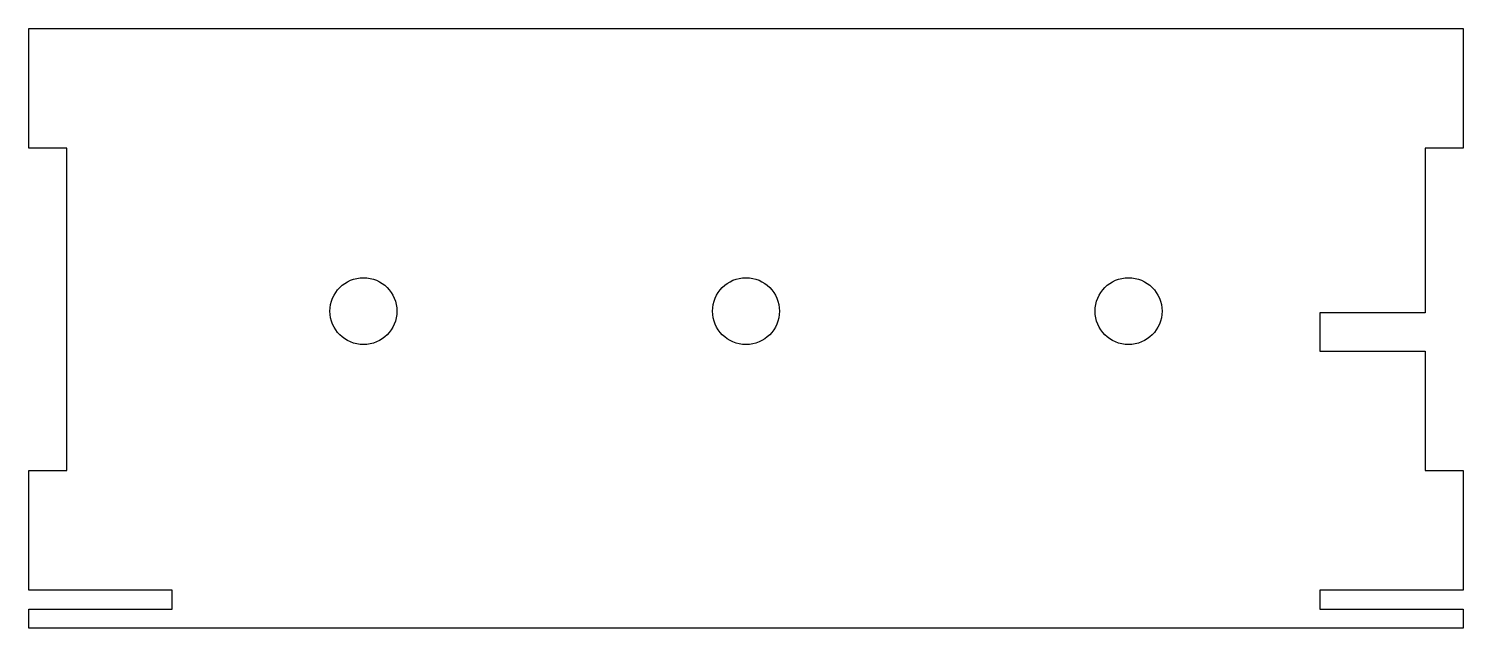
# Model space of a CAD drawing. Header units: millimetres. Extents: x -150 to 0, y -114 to -51.
import ezdxf

# ---------------------------------------------------------------- set-up
doc = ezdxf.new("R2010")
doc.units = ezdxf.units.MM
doc.layers.get('0').update_dxf_attribs({"linetype": 'CONTINUOUS'})

msp = doc.modelspace()

# ---------------------------------------------------------------- linework, layer by layer
msp.add_lwpolyline([(0, -110), (-15, -110), (-15, -112), (0, -112), (0, -114), (-150, -114), (-150, -112), (-135, -112), (-135, -110), (-150, -110), (-150, -97.5), (-146, -97.5), (-146, -63.77), (-150, -63.77), (-150, -51.27), (0, -51.27), (0, -63.77), (-4, -63.77), (-4, -81), (-15, -81), (-15, -85), (-4, -85), (-4, -97.5), (0, -97.5)], close=True)
for centre in [(-115, -80.82), (-75, -80.82), (-35, -80.82)]:
    msp.add_circle(centre, 3.5)

doc.saveas('drawing.dxf')
